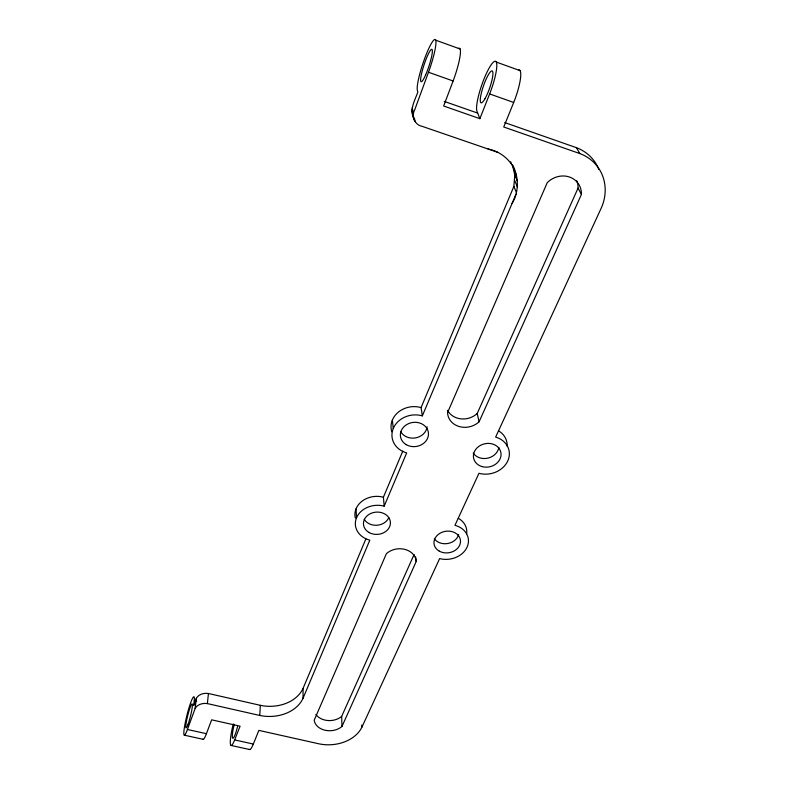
<?xml version="1.0" encoding="UTF-8"?>
<svg xmlns="http://www.w3.org/2000/svg" width="789" height="789" viewBox="0 0 789 789"><rect width="100%" height="100%" fill="white"/><g stroke="black" fill="none" stroke-linecap="round" stroke-linejoin="round"><path stroke-width="1.18" d="M196.639 701.382L194.281 700.849A19.893 2.278 -76 0 0 190.751 702.516L190.691 702.683A19.784 2.268 -76 0 0 184.084 729.736A19.784 2.268 -76 0 0 187.437 729.49L195.13 708.502A10.977 8.127 2.7 0 1 207.379 703.591L259.788 715.455A35.564 26.806 0.4 0 0 303.006 698.324L303.104 688.294L365.869 538.946M259.788 715.455L260.311 705.327A35.209 26.678 0.5 0 0 303.104 688.294M207.379 703.591L208.434 693.492L260.311 705.327M413.722 118.557C409.353 109.493 414.738 100.637 417.835 92.145L417.371 90.4A27.309 4.063 -71.7 0 1 424.699 58.435A27.309 4.063 -71.7 0 1 435.765 40.377A27.309 4.063 -71.7 0 1 428.486 72.253L414.679 109.908C410.98 116.21 414.994 125.254 422.302 126.388L497.741 152.336M195.13 708.502L196.313 698.383A10.868 8.097 2.8 0 1 208.434 693.492M194.281 700.849L193.749 705.396L196.313 698.383M303.006 698.324L369.814 540.179A21.609 17.831 -4.5 0 1 356.569 517.712A21.609 17.831 -4.5 0 1 384.184 506.153L406.68 452.916A22.546 19.419 -7.9 0 1 393.336 428.338A22.546 19.419 -7.9 0 1 422.332 415.862L421.079 407.588L513.886 186.382L514.783 174.902L512.406 164.911M511.992 203.621C519.221 191.895 518.896 176.835 512.465 164.842M202.881 739.135A19.725 2.545 -76.2 0 0 206.422 733.691L211.659 719.834L240.083 726.186L234.658 739.924A19.617 2.949 -76.5 0 1 230.339 743.514A19.617 2.949 -76.5 0 1 233.278 723.957M458.389 48.504A27.181 4.537 -71.4 0 1 453.113 80.981L443.655 106.012L479.87 118.666L489.634 93.93A26.994 5.237 -70.9 0 0 496.389 62.262A26.994 5.237 -70.9 0 0 483.795 79.541A26.994 5.237 -70.9 0 0 476.98 111.288L479.87 118.666M249.314 749.353A19.557 3.215 -76.6 0 0 253.328 744.047L258.871 730.387L319.062 743.849A34.775 25.84 -2.2 0 0 361.865 727.251L439.631 558.592A21.333 17.358 -8.6 0 0 467.049 547.231A21.333 17.358 -8.6 0 0 454.967 525.316L478.962 473.282C489.811 476.339 502.83 471.398 507.761 460.983A22.299 18.837 -12.7 0 0 495.64 437.096L601.386 207.763A45.762 41.561 -35.7 0 0 579.846 153.579L576.424 147.681L504.733 122.571M518.866 69.807A26.865 5.691 -70.6 0 1 513.698 102.462L503.747 126.999L579.846 153.579M384.184 506.153L383.405 497.218L402.784 451.101M422.332 415.862L515.947 194.272M341.943 726.501L416.197 561.541A17.18 13.886 -5.6 0 0 404.935 549.4A17.18 13.886 -5.6 0 0 386.373 553.73L314.209 720.179A15.859 11.786 -2.2 0 0 325.048 730.229A15.859 11.786 -2.2 0 0 341.943 726.501L341.667 716.382L414.087 554.529M479.091 421.79L581.434 194.4A20.859 18.936 -35.5 0 0 569.451 177.012A20.859 18.936 -35.5 0 0 547.221 182.713L447.56 412.598A18.522 16.017 -12.5 0 0 459.208 426.543A18.522 16.017 -12.5 0 0 479.091 421.79L477.197 413.485L578.061 188.088A20.603 18.749 -36.2 0 0 576.769 180.77M184.35 735.19L203.177 739.323M231.187 745.487L249.699 749.55M187.437 729.49L206.422 733.691M234.658 739.924L253.328 744.047M488.085 149.022C499.634 151.202 509.931 159.072 514.615 169.911M444.246 101.396L477.69 113.103M428.486 72.253L453.113 80.981M489.634 93.93L513.698 102.462M435.696 40.18L460.105 48.987M496.291 62.065L520.148 70.675M578.061 188.088L581.434 194.4M513.856 169.24L516.45 175.375M510.631 161.804L511.479 163.816M514.783 174.902L517.377 181.095M514.783 180.661L517.377 186.914M513.886 186.382L516.46 192.694M412.4 112.985L413.002 114.612M412.164 107.777L413.485 113.291M414.393 118.36L415.192 121.723M411.976 109.523L413.288 115.056M413.268 115.727L414.333 120.194M412.055 111.279L413.367 116.831M415.645 556.916L416.197 561.541M392.35 420.113L393.267 428.506M356.036 508.836L356.51 517.85M361.757 725.002L361.865 727.251M237.607 726.265A12.259 1.844 -76.5 0 1 232.745 738.238A12.259 1.844 -76.5 0 1 234.303 724.322M576.424 147.681A45.19 41.136 -36.3 0 1 598.831 169.477M391.808 431.761A22.289 19.271 -7.9 0 1 398.297 412.183A22.289 19.271 -7.9 0 1 421.079 407.588M458.665 534.409A13.186 10.79 -8.6 0 1 447.817 543.493A13.186 10.79 -8.6 0 1 434.315 538.739M498.845 447.412A13.778 11.687 -12.9 0 1 487.75 458.162A13.778 11.687 -12.9 0 1 473.213 453.044M355.277 518.028A21.372 17.723 -4.5 0 1 362.299 500.995A21.372 17.723 -4.5 0 1 383.405 497.218M388.799 517.643A13.354 11.076 -4.5 0 1 376.955 525.257A13.354 11.076 -4.5 0 1 364.232 519.33M427.105 426.77A13.936 12.042 -7.9 0 1 415.616 437.885A13.936 12.042 -7.9 0 1 400.684 431.593M498.954 431.08A22.053 18.709 -12.9 0 1 507.14 446.278M458.271 518.255A21.106 17.259 -8.6 0 1 466.664 533.768M341.667 716.382A15.711 11.736 -2.2 0 1 315.876 714.439M477.197 413.485A18.315 15.898 -12.6 0 1 447.58 410.329M484.959 98.773A16.865 3.274 -70.9 0 0 492.711 71.691A16.865 3.274 -70.9 0 0 482.128 90.143A16.865 3.274 -70.9 0 0 484.959 98.773M439.335 551.176A13.334 10.849 -8.6 0 0 460.431 542.595A13.334 10.849 -8.6 0 0 441.929 532.309A13.334 10.849 -8.6 0 0 439.335 551.176M188.098 724.233A12.368 1.42 -76 0 0 192.309 704.281A12.368 1.42 -76 0 0 186.855 719.302A12.368 1.42 -76 0 0 188.098 724.233M481.941 466.565A13.936 11.776 -12.7 0 0 500.946 452.866A13.936 11.776 -12.7 0 0 478.795 446.406A13.936 11.776 -12.7 0 0 481.941 466.565M406.227 444.651A14.094 12.131 -7.9 0 0 428.417 435.193A14.094 12.131 -7.9 0 0 408.643 423.594A14.094 12.131 -7.9 0 0 406.227 444.651M369.242 532.605A13.502 11.145 -4.5 0 0 390.377 523.837A13.502 11.145 -4.5 0 0 371.185 513.294A13.502 11.145 -4.5 0 0 369.242 532.605M425.626 74.935A17.062 2.535 -71.7 0 0 431.948 49.342A17.062 2.535 -71.7 0 0 421.908 72.184A17.062 2.535 -71.7 0 0 425.626 74.935"/></g></svg>
